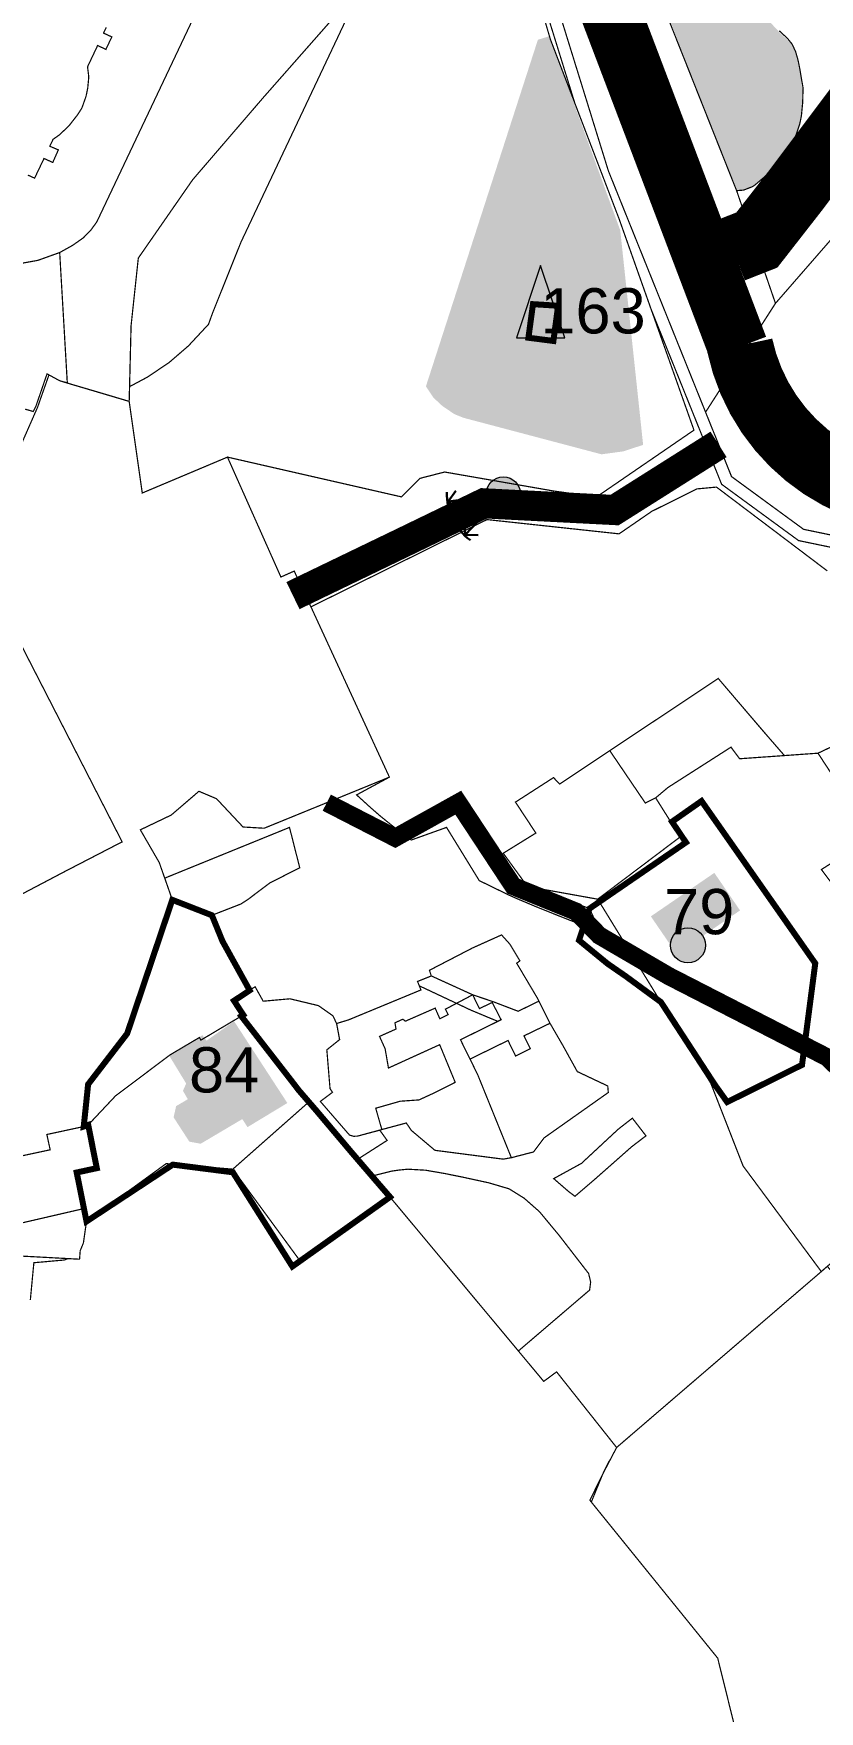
# Model space of a CAD drawing. Header units: millimetres. Extents: x 21689 to 31331, y 37531 to 43751.
# Drawn here: x 25371 to 25501.4, y 41849.1 to 42127.4 of the extents above; entities that cross this region are included whole.
import ezdxf

# ---------------------------------------------------------------- set-up
doc = ezdxf.new("R2010")
doc.units = ezdxf.units.MM
doc.linetypes.add('g5_084', pattern=[0.4, 0.2, -0.2])
for name, color, linetype, lineweight, transparency in [('0.1 ОКН', 1, 'Continuous', 9, 0.4), ('00 Дороги', 252, 'Continuous', 9, 0.2), ('00 ОКН', 1, 'Continuous', 9, 0.4)]:
    doc.layers.add(name, color=color, linetype=linetype, lineweight=lineweight, transparency=transparency)
for name, color, linetype, lineweight in [('0.15 - Видовые раскрытия', 22, 'Continuous', 9), ('00 границы ОКН', 1, 'Continuous', 40), ('00 номер ОКН', 7, 'Continuous', 15), ('00 Разраб границы', 5, 'g5_084', 50), ('CONTUR', 150, 'Continuous', 9)]:
    doc.layers.add(name, color=color, linetype=linetype, lineweight=lineweight)
doc.layers.add('0.16.3 - пешеходные пути', color=40, linetype='boundary')
doc.layers.add('00 Парки и скверы', color=114, linetype='Continuous', lineweight=9, true_color=0x00a945, transparency=0.5)
doc.styles.get("Standard").update_dxf_attribs({"font": 'arial.ttf'})
doc.linetypes.add('474_2', pattern='A,1,-0.5,[222,geobl2.shx,S=0.1,R=0,X=0,Y=0],-0.5,3', length=5)
doc.linetypes.add('boundary', pattern='A,7,-3,[1,bnd.shx,S=1,R=0,X=0,Y=0],-3,3', length=16)

# ---------------------------------------------------------------- blocks, each defined once
blk = doc.blocks.new('участки все')
at = {"layer": 'CONTUR', "const_width": 0.2}
for points in [[(2561.641912950003, 4520.293093489999), (2579.64324071, 4462.236942269999), (2600.07716967, 4411.533622979994), (2612.03342584, 4402.790492649997), (2624.852725230001, 4400.12420649)], [(2624.821653000003, 4398.09466327), (2611.204829550003, 4400.923160829996), (2598.437635570001, 4410.258712029979), (2586.741502020002, 4439.25805138998), (2581.430970050002, 4454.24949674998), (2574.075201240001, 4473.472295149993), (2559.704693500004, 4519.822748089995)], [(2569.512359820001, 4537.952763319998), (2600.923135250003, 4458.951116649994), (2607.367223730002, 4440.272282719997), (2595.770730890003, 4422.219654389999), (2579.64324071, 4462.236942269999), (2561.641912950003, 4520.293093489999)], [(2607.99909926, 4485.463032379993), (2609.36965312, 4484.192037229994), (2610.115553010001, 4483.270608839979), (2610.696896870002, 4482.051697029979), (2611.114603130002, 4480.59528828998), (2611.430648140002, 4479.03043496998), (2611.94383665, 4475.972549409998), (2611.887105050002, 4473.573395499996), (2611.673317720001, 4471.366647919996), (2611.403016050001, 4470.040773819979), (2610.794982210002, 4468.210065669999), (2609.80473787, 4466.235207799981), (2608.995782239999, 4464.99758130998), (2607.88444504, 4463.604582809981), (2605.42656969, 4461.132189649993), (2604.01820825, 4459.933740389998), (2603.543262780001, 4459.611008759995), (2602.074560280002, 4459.043489229997), (2600.923135250003, 4458.95111664998), (2569.512359820001, 4537.952763319998)], [(2496.33675626, 4486.032592469979), (2495.882160650003, 4485.079543139996), (2497.252513480002, 4484.44855689998), (2496.270735850001, 4482.373567890005), (2494.90068916, 4483.024549629997), (2493.22656118, 4479.490146399999), (2493.431100350001, 4477.826998819997), (2493.370703010001, 4477.147916939997), (2493.263273570003, 4476.00955066998), (2493.1006027, 4475.18203315998), (2492.98190259, 4474.613844969979), (2492.720478720003, 4473.86784015), (2492.281592769999, 4472.63454757), (2491.892341049999, 4472.030501169996), (2491.51354629, 4471.456294959978), (2490.73841034, 4470.468152729998), (2490.279327420001, 4469.875175549997), (2490.197661660001, 4469.7664248), (2489.984494430002, 4469.559686379979), (2489.31469336, 4468.919934839999), (2488.82760705, 4468.45738765), (2488.553687970001, 4468.201578869979), (2487.502288530003, 4467.457668579998), (2486.964802660001, 4466.315886419979), (2488.38560351, 4465.714128159998), (2487.453661660002, 4463.628375969994), (2486.003785950001, 4464.290579949978), (2484.443766199998, 4461.024432159996), (2483.311675640001, 4461.54176945)], [(2561.641912950003, 4520.293093489999), (2579.64324071, 4462.236942269999), (2600.07716967, 4411.533622979994), (2612.03342584, 4402.790492649997), (2624.852725230001, 4400.12420649)], [(2624.821653000003, 4398.09466327), (2611.204829550003, 4400.923160829996), (2598.437635570001, 4410.258712029979), (2586.741502020002, 4439.25805138998), (2581.430970050002, 4454.24949674998), (2574.075201240001, 4473.472295149993), (2559.704693500004, 4519.822748089995)], [(2481.224636520001, 4446.71357812998), (2484.995118740001, 4447.395858919997), (2488.604976180003, 4448.690604769981), (2489.864149060002, 4427.081117819979), (2488.599485570001, 4427.430483049982), (2486.50694992, 4428.572530589998), (2484.644081980001, 4423.160998449995), (2484.211318810001, 4422.32761593), (2482.877283280002, 4422.718043619999)], [(2624.8528783, 4400.134204239999), (2612.03342584, 4402.790492649997), (2600.087167420003, 4411.533469919995), (2595.770730890003, 4422.219654389999), (2607.377221480001, 4440.272129649994), (2617.220306900003, 4451.571538389995)], [(2480.735840690002, 4413.480739249979), (2484.93202697, 4423.026588749999), (2486.82427591, 4428.397670669998), (2488.599485570001, 4427.430483049982), (2489.873534550003, 4427.040973739996), (2500.137135110003, 4424.003809919995), (2502.304548330001, 4408.810480599997), (2516.445832450001, 4414.764037029999), (2525.311467470001, 4394.878114909995), (2527.51658788, 4395.864364389999), (2530.295787490002, 4389.931758619997), (2543.31357097, 4361.692189849993), (2522.5336693, 4353.220243069998), (2519.026754130002, 4353.423934819999), (2514.628474310001, 4358.111316169998), (2511.707349650002, 4359.346049609979), (2507.116988910002, 4355.40628877998), (2501.989407470003, 4352.954766879978), (2505.116643900001, 4347.546837769979), (2507.291846520002, 4341.353476509997), (2499.801968660002, 4319.157929999979), (2493.323138780001, 4310.74703709998), (2492.595981040002, 4303.748101979996), (2486.47576967, 4302.431787019996), (2487.026912260001, 4299.893324719982), (2474.405350140001, 4297.186528949998)], [(2479.88636986, 4341.013041799997), (2489.443374090003, 4346.036775889981), (2498.968854260002, 4350.960991389999), (2481.131053610003, 4385.734419589979)], [(2474.85469932, 4286.039541449979), (2492.26646535, 4290.063014539999), (2492.627302840003, 4290.11749081), (2493.05505639, 4288.010921759982), (2492.540516500005, 4284.44876472), (2492.010733000003, 4283.156862969998), (2491.899171450001, 4281.748557319981), (2469.25757831, 4282.965200799997)], [(2481.131053610003, 4385.734419589979), (2498.968854260002, 4350.960991389999), (2489.443374090003, 4346.036775889981), (2479.88636986, 4341.013041799997)], [(2474.405350140001, 4297.186528949998), (2487.026912260001, 4299.893324719982), (2486.47576967, 4302.431787019996), (2492.595981040002, 4303.748101979996), (2493.34010053, 4304.016712429999), (2494.750472280001, 4296.855051119993), (2491.439274840002, 4296.125737009999), (2492.627302840003, 4290.11749081), (2492.26646535, 4290.063014539999), (2474.85469932, 4286.039541449979)], [(2615.95797561, 4395.900344039997), (2603.324119860001, 4405.453855619984), (2597.580479640001, 4409.791830569978), (2594.325853410003, 4409.491655569996), (2586.838747500002, 4405.76624688998), (2581.421635140003, 4402.039146799994), (2559.507643430003, 4404.404668619995), (2530.295787490002, 4389.931758619997), (2543.31357097, 4361.692189849993), (2537.878557250002, 4358.755370349994), (2538.095293450002, 4358.54205014), (2538.401091030002, 4358.267365839995), (2538.96330969, 4357.75875358998), (2540.166504520003, 4356.66032255), (2541.745481180002, 4355.286135769994), (2542.624566630002, 4354.57267044), (2543.009733970001, 4354.256770629996), (2543.375211930001, 4353.961172449999), (2545.58899361, 4352.247263799996), (2546.943991470002, 4351.26650985), (2552.796050950001, 4353.3569365), (2558.221023010003, 4344.533798049996), (2558.221023010003, 4344.533798049996), (2563.174084090003, 4342.117945389982), (2564.654106030001, 4341.465280559997), (2567.664750920001, 4340.199176599999), (2571.36202629, 4338.712558489998), (2575.248646650001, 4337.183041189979), (2577.149040500001, 4338.513959379997), (2576.520462529999, 4339.913595919999), (2566.216058440001, 4343.551387349995), (2565.324936850001, 4344.785041819996), (2562.200553210001, 4349.07291577998), (2567.611848889999, 4352.420102229997), (2564.230383460003, 4357.551920079997), (2570.542652730001, 4361.61531951998), (2571.56619405, 4360.539639219983), (2579.88113065, 4366.082392199998), (2580.96221677, 4366.805847889984), (2597.874628770002, 4378.057029029995), (2603.719818650003, 4371.20747630998), (2605.67493148, 4368.92752266), (2606.461128770003, 4368.025477729999), (2608.858946340002, 4365.268741949999), (2614.425042530001, 4365.663530199999), (2615.442315439999, 4366.137960449981)], [(2606.348710180002, 4181.055447949999), (2597.78728153, 4215.586841009979), (2576.57795726, 4241.77178902), (2578.714685600004, 4246.129118069999), (2581.011990229999, 4250.523989089997), (2571.053916100002, 4263.066560159997), (2568.919747650002, 4261.489218219998), (2543.417374900001, 4292.04993696), (2528.50492404, 4281.448138289983), (2517.32800039, 4296.679397659994), (2506.271967790003, 4297.598669379978), (2493.05505639, 4288.010921759982), (2492.540516500005, 4284.44876472), (2492.010733000003, 4283.156862969998), (2491.899171450001, 4281.748557319981), (2489.980674260002, 4281.847929529998), (2489.387133320001, 4281.617014119998), (2484.320157810002, 4281.164582649995), (2483.735675520002, 4274.99347104998)], [(2606.348710180002, 4181.055447949999), (2597.78728153, 4215.586841009979), (2576.81346451, 4241.478180769997), (2578.714685600004, 4246.129118069999), (2581.011990229999, 4250.523989089997), (2581.011990229999, 4250.523989089997), (2615.99228789, 4280.568741019997), (2616.38469785, 4280.072728779981), (2625.896210620002, 4288.657192099999), (2631.381190420001, 4285.713192209994), (2639.898744329999, 4280.32274245), (2652.492033640003, 4266.159814319995), (2656.393841610003, 4261.050032469997), (2674.319850210002, 4229.425304239994), (2676.26392319, 4220.545460149994), (2676.973118059999, 4210.694512399983), (2676.721220250002, 4205.998325689994)]]:
    blk.add_lwpolyline(points, dxfattribs=at)
for points in [[(2528.854152940003, 4525.685129879995), (2542.569779380003, 4509.714989279979), (2557.144173750003, 4526.322011779979), (2559.704693500004, 4519.822748089995), (2563.411820810001, 4507.8758781), (2563.107449290001, 4507.590535349998), (2539.862620300002, 4494.226288199999), (2538.86508475, 4493.081549590002), (2522.358208740003, 4474.354091059999), (2510.67001554, 4460.762906549978), (2501.651021040001, 4447.77086176), (2500.449205960002, 4436.549153189996), (2500.194478690002, 4426.442955529994), (2500.137135110003, 4424.003809919995), (2496.752593380003, 4425.015636599993), (2489.873534550003, 4427.040973739996), (2488.604976180003, 4448.690604769981), (2490.743173990003, 4449.877880579996), (2492.54251965, 4451.140344909997), (2493.792295020001, 4452.43122339998), (2494.762745560001, 4453.766378759996), (2528.854152940003, 4525.685129879995)], [(2538.855087000003, 4493.081702659998), (2539.862620300002, 4494.226288199999), (2563.107449290001, 4507.590535349998), (2566.832018650002, 4494.823390769997), (2570.02686858, 4484.034375199997), (2581.430970050002, 4454.24949674998), (2593.845080990002, 4419.239107809997), (2577.705555740002, 4408.176097309981), (2570.739829870003, 4409.112750319997), (2552.478335920001, 4412.292361149993), (2548.362114370001, 4411.235369809983), (2545.29518995, 4408.172294759999), (2516.445832450001, 4414.764037029999), (2502.304548330001, 4408.810480599997), (2500.137135110003, 4424.003809919995), (2500.204629500004, 4426.45280021998), (2503.20921578, 4428.056815819997), (2506.786227600001, 4430.472075439996), (2509.968227410002, 4433.213385749978), (2513.292902500002, 4436.782519629981), (2513.982142880002, 4438.691985779995), (2516.36300881, 4444.625591929979), (2518.681592300004, 4450.410150129996), (2538.855087000003, 4493.081702659998)], [(2510.67001554, 4460.762906549978), (2522.358208740003, 4474.354091059999), (2538.855087000003, 4493.081702659998), (2518.681592300004, 4450.410150129996), (2516.36300881, 4444.625591929979), (2513.982142880002, 4438.691985779995), (2513.292902500002, 4436.782519629981), (2509.968227410002, 4433.213385749978), (2506.786227600001, 4430.472075439996), (2503.20921578, 4428.056815819997), (2500.204629500004, 4426.45280021998), (2500.449205960002, 4436.549153189996), (2501.651021040001, 4447.77086176), (2510.67001554, 4460.762906549978)], [(2621.272866030002, 4386.418885559979), (2638.532435420002, 4395.52472981), (2646.352008150003, 4383.734904319979), (2648.99935844, 4380.294342089997), (2646.12372132, 4377.968345879999), (2649.62587552, 4373.534687649997), (2630.056902120003, 4357.28413255998), (2625.223688570001, 4353.158089209995), (2623.014895290002, 4351.93189373998), (2617.7669756, 4360.562318429998), (2614.425042530001, 4365.663530199999), (2615.442315439999, 4366.137960449981), (2619.08981786, 4367.932134909999), (2620.552195950001, 4368.739753819994), (2618.723145020002, 4375.987823819996), (2625.058978150002, 4379.63085769998), (2621.272866030002, 4386.418885559979)], [(2579.88113065, 4366.082392199998), (2580.96221677, 4366.805847889984), (2597.874628770002, 4378.057029029995), (2603.719971720002, 4371.217474059995), (2605.675084540002, 4368.937520409999), (2606.461128770003, 4368.025477729999), (2608.848948590003, 4365.268895009998), (2601.430819460002, 4364.742459639979), (2600.950572740003, 4365.379818069995), (2599.990232370001, 4366.664532689996), (2589.527713699998, 4359.974648099997), (2587.491379570002, 4358.255807609995), (2585.778139220002, 4357.392028679998), (2579.88113065, 4366.082392199998)], [(2562.200553210001, 4349.07291577998), (2567.611848889999, 4352.420102229997), (2564.230383460003, 4357.551920079997), (2570.542652730001, 4361.61531951998), (2571.56619405, 4360.539639219983), (2579.88113065, 4366.082392199998), (2585.778139220002, 4357.392028679998), (2587.491379570002, 4358.255807609995), (2588.43835484, 4356.75129552), (2591.562327580003, 4351.78342165998), (2577.874041360003, 4341.452887609979), (2566.216058440001, 4343.551387349995), (2565.324936850001, 4344.785041819996), (2562.200553210001, 4349.07291577998)], [(2626.562896830001, 4330.897378919995), (2614.989741500005, 4346.374704489979), (2623.219337730003, 4351.568760409995), (2617.7669756, 4360.562318429998), (2614.425042530001, 4365.663530199999), (2601.430819460002, 4364.742459639979), (2600.950572740003, 4365.379818069995), (2599.990232370001, 4366.664532689996), (2589.527713699998, 4359.974648099997), (2587.491379570002, 4358.255807609995), (2588.43835484, 4356.75129552), (2591.562327580003, 4351.78342165998), (2577.874041360003, 4341.452887609979), (2596.646544340001, 4310.90519985), (2601.996975220001, 4297.213158529994), (2614.96904566, 4279.704398279981), (2629.59141238, 4292.260653799996), (2652.597730420002, 4310.948610309998), (2645.836629650003, 4319.372198089978), (2648.337451670002, 4321.383930079995), (2646.9536367, 4323.095131619979), (2641.41174652, 4330.16004143998), (2626.562896830001, 4330.897378919995)], [(2506.036784650002, 4344.942725639994), (2526.735786600002, 4353.355911229999), (2528.433441450001, 4346.66985667), (2523.444451300002, 4344.126212129981), (2519.802402550002, 4341.381944369998), (2518.6813253, 4340.659100759999), (2513.862554380001, 4338.782856489998), (2515.626631899999, 4334.475807709997), (2520.10207591, 4326.337212189981), (2517.525403740001, 4324.59664336998), (2519.059999420002, 4322.283127099995), (2518.73655088, 4322.058076819979), (2518.020128730001, 4321.639040939998), (2512.03559335, 4318.080627669995), (2511.782233490001, 4318.514510679997), (2506.908012210002, 4315.629105319996), (2497.863795339999, 4308.827503019994), (2493.34010053, 4304.016712429999), (2492.595981040002, 4303.748101979996), (2493.323138780001, 4310.74703709998), (2499.801968660002, 4319.157929999979), (2507.291846520002, 4341.353476509997), (2506.036784650002, 4344.942725639994)], [(2560.59322192, 4324.427289719999), (2557.131147470002, 4325.600303909996), (2550.268926190002, 4328.725391679996), (2549.953235280002, 4329.660233689995), (2557.07980983, 4333.351163469997), (2561.923167600002, 4335.527034009981), (2563.309584899998, 4333.985793829998), (2564.967416310003, 4331.230386899995), (2564.431412950002, 4330.838589209998), (2567.814151869999, 4325.136746709999), (2568.124743050001, 4324.521985849998), (2567.752530310001, 4324.377682929982), (2564.679338280003, 4322.864718009994), (2560.59322192, 4324.427289719999)], [(2517.525403740001, 4324.59664336998), (2520.10207591, 4326.337212189981), (2521.031206010001, 4326.932993269998), (2522.374466790003, 4324.532405439997), (2526.810665090001, 4324.93449277), (2531.53337497, 4323.802179039979), (2533.93757333, 4322.115355559981), (2534.548145750003, 4320.845995799994), (2535.047156510002, 4318.168330569998), (2532.931146390001, 4316.470709629997), (2533.462432210003, 4310.022514239979), (2533.873307099999, 4309.426218219981), (2531.850184970001, 4307.91717696), (2536.694739210001, 4302.332955559999), (2537.381675910001, 4302.13243693998), (2538.022144300001, 4302.162631939995), (2538.795338579999, 4302.370796659998), (2541.717235560002, 4303.146071069997), (2542.931242270003, 4301.44746897), (2538.03319944, 4298.312425949982), (2518.73655088, 4322.058076819979), (2519.059999420002, 4322.283127099995), (2517.525403740001, 4324.59664336998)], [(2534.55799044, 4320.835844989996), (2536.52719284, 4321.435702989998), (2548.543336260002, 4326.40178771998), (2548.264115890001, 4327.106069179993), (2548.442544780002, 4327.003336529997), (2554.449398300003, 4324.181347009995), (2552.60450342, 4323.209582419979), (2553.050624310003, 4322.302743849999), (2551.680215650002, 4321.623717829999), (2550.907181570001, 4323.385569439997), (2545.96399928, 4321.221227069997), (2545.53899397, 4321.547736849999), (2544.239947120001, 4320.957619139997), (2544.403988080001, 4319.915097799996), (2541.675311350002, 4318.696861169999), (2542.603870670002, 4316.642625709981), (2543.155061740003, 4313.454156809981), (2551.65438951, 4317.324072339994), (2554.22889015, 4311.084598469999), (2550.943296270001, 4309.41488367998), (2548.224158180001, 4308.166500669998), (2545.090729150001, 4307.944470049995), (2541.042961450003, 4306.786428629996), (2542.058842820003, 4303.25084221), (2538.022144300001, 4302.162631939995), (2537.381675910001, 4302.13243693998), (2536.694739210001, 4302.332955559999), (2531.850184970001, 4307.91717696), (2533.873307099999, 4309.426218219981), (2533.462432210003, 4310.022514239979), (2532.931146390001, 4316.470709629997), (2535.057154260001, 4318.168177499996), (2534.55799044, 4320.835844989996)], [(2548.442544780002, 4327.003336529997), (2548.264115890001, 4327.106069179993), (2547.98489552, 4327.810350649997), (2550.268926190002, 4328.725391679996), (2557.131147470002, 4325.600303909996), (2554.449398300003, 4324.181347009995), (2548.442544780002, 4327.003336529997)], [(2542.058842820003, 4303.25084221), (2541.042961450003, 4306.786428629996), (2545.090729150001, 4307.944470049995), (2548.224158180001, 4308.166500669998), (2550.943296270001, 4309.41488367998), (2554.22889015, 4311.084598469999), (2551.65438951, 4317.324072339994), (2543.155061740003, 4313.454156809981), (2542.603870670002, 4316.642625709981), (2541.675311350002, 4318.696861169999), (2544.403988080001, 4319.915097799996), (2544.239947120001, 4320.957619139997), (2545.53899397, 4321.547736849999), (2545.96399928, 4321.221227069997), (2550.907181570001, 4323.385569439997), (2551.680215650002, 4321.623717829999), (2553.050624310003, 4322.302743849999), (2552.60450342, 4323.209582419979), (2554.449398300003, 4324.181347009995), (2556.762649730001, 4323.085921599981), (2560.061545830002, 4321.70540365998), (2561.31376243, 4321.196227869979), (2555.106932580002, 4318.141223029997), (2556.687892030001, 4314.936988729998), (2557.958413370001, 4312.357513079979), (2563.547566280002, 4298.581814869998), (2562.193890210001, 4298.342536789991), (2550.866187220003, 4299.805972809983), (2546.95666982, 4303.105857219984), (2546.115536810001, 4304.33874634), (2542.058842820003, 4303.25084221)], [(2561.31376243, 4321.196227869979), (2560.061545830002, 4321.70540365998), (2556.762649730001, 4323.085921599981), (2554.449398300003, 4324.181347009995), (2557.131147470002, 4325.600303909996), (2558.24614354, 4323.31321203), (2560.371587690003, 4324.320681839999), (2561.847929020002, 4321.468052559998), (2561.31376243, 4321.196227869979)], [(2557.131147470002, 4325.600303909996), (2560.59322192, 4324.427289719999), (2564.679338280003, 4322.864718009994), (2567.752530310001, 4324.377682929982), (2568.124743050001, 4324.521985849998), (2569.958909160003, 4320.873870939998), (2565.646963020001, 4318.789865439998), (2566.69442385, 4316.66380908998), (2564.245837390001, 4315.451284489994), (2562.995158540001, 4318.020456239995), (2556.687892030001, 4314.936988729998), (2555.106932580002, 4318.141223029997), (2561.847929020002, 4321.468052559998), (2560.371587690003, 4324.320681839999), (2558.24614354, 4323.31321203), (2557.131147470002, 4325.600303909996)], [(2493.05505639, 4288.010921759982), (2506.271967790003, 4297.598669379978), (2517.32800039, 4296.679397659994), (2529.948775290002, 4307.826285869996), (2528.297775660001, 4309.721580109996), (2527.1994562, 4311.138408479979), (2518.73655088, 4322.058076819979), (2518.020128730001, 4321.639040939998), (2512.03559335, 4318.080627669995), (2511.782233490001, 4318.514510679997), (2506.908012210002, 4315.629105319996), (2497.863795339999, 4308.827503019994), (2493.34010053, 4304.016712429999), (2494.750472280001, 4296.855051119993), (2491.439274840002, 4296.125737009999), (2493.05505639, 4288.010921759982)], [(2557.958413370001, 4312.357513079979), (2556.687892030001, 4314.936988729998), (2562.995158540001, 4318.020456239995), (2564.245837390001, 4315.451284489994), (2566.69442385, 4316.66380908998), (2565.646963020001, 4318.789865439998), (2569.958909160003, 4320.873870939998), (2572.11208495, 4317.160871539999), (2574.486331390002, 4312.86448217), (2579.539829140002, 4310.477092629997), (2579.633273610002, 4309.395651829997), (2568.977938620003, 4301.868709379996), (2567.579317850003, 4300.00010395998), (2567.222202610003, 4299.535566839994), (2563.547566280002, 4298.581814869998), (2557.958413370001, 4312.357513079979)], [(2517.32800039, 4296.679397659994), (2528.50492404, 4281.448138289983), (2543.417374900001, 4292.04993696), (2540.872192200001, 4294.978930459984), (2537.119327010001, 4299.366426989997), (2531.26566773, 4306.31611036), (2529.948775290002, 4307.826285869996), (2517.32800039, 4296.679397659994)], [(2570.574545210002, 4295.114202139979), (2573.061529260002, 4292.956107129998), (2574.099660390003, 4292.180206489996), (2577.31180498, 4294.931055989997), (2583.505533629999, 4300.396284309994), (2585.883321680001, 4302.209898489993), (2583.628074110002, 4305.134452919999), (2582.261846960002, 4304.075359289992), (2581.249673779999, 4303.280847739996), (2575.183313760001, 4297.64366786), (2570.574545210002, 4295.114202139979)], [(2564.716934820001, 4266.533608799996), (2543.417374900001, 4292.04993696), (2540.872192200001, 4294.978930459984), (2540.499012370001, 4295.424647919979), (2540.471008930003, 4295.555077879995), (2543.693297630002, 4296.355753719981), (2544.926082370003, 4296.536882069981), (2546.378205389999, 4296.67465203), (2549.295712170002, 4296.509984739997), (2552.427506160002, 4295.97203326998), (2555.478093600003, 4295.35532428998), (2559.793803600002, 4294.419243839999), (2563.17849816, 4293.417416199998), (2565.664821329999, 4291.869337069984), (2568.200722760001, 4289.640492489998), (2571.450896370003, 4285.730696869999), (2576.37349133, 4279.365274169999), (2576.701983930001, 4277.960231849997), (2576.531660410001, 4276.632826889982), (2564.716934820001, 4266.533608799996)], [(2576.57795726, 4241.77178902), (2578.714685600004, 4246.129118069999), (2576.81346451, 4241.478180769997), (2576.57795726, 4241.77178902)]]:
    blk.add_lwpolyline(points, close=True, dxfattribs=at)
blk = doc.blocks.new('стрелка вид улицы')
at = {"layer": '0.15 - Видовые раскрытия', "linetype": '474_2'}
h = blk.add_hatch(color=256, dxfattribs=at)
h.dxf.hatch_style = 1
h.paths.add_polyline_path([(-23.3598505857517, -2.990916374132211), (-23.3598505857517, 2.990916374132211), (-26.53637324067677, 0)])
at = {"layer": '0.15 - Видовые раскрытия', "const_width": 0.2}
blk.add_lwpolyline([(-23.3598505857517, -2.990916374132211), (-23.3598505857517, 2.990916374132211), (-26.53637324067677, 0), (-23.3598505857517, -2.990916374132211)], dxfattribs=at)
at = {"layer": '0.15 - Видовые раскрытия', "linetype": '474_2', "const_width": 1}
blk.add_lwpolyline([(-23.3598505857517, 0), (0, 0)], dxfattribs=at)

msp = doc.modelspace()

# ---------------------------------------------------------------- hatches: boundary and pattern name
at = {"layer": '0.1 ОКН', "transparency": 33554585}
h = msp.add_hatch(color=1, dxfattribs=at)
h.dxf.hatch_style = 1
h.paths.add_polyline_path([(25455.13975430889, 42088.88806654799), (25451.1397543089, 42076.88806654799), (25459.13975430889, 42076.88806654799)])
at = {"layer": '0.15 - Видовые раскрытия', "transparency": 33554687}
h = msp.add_hatch(color=256, dxfattribs=at)
h.dxf.hatch_style = 1
h.paths.add_polyline_path([(25446.14652838706, 42050.650877335, 1), (25451.79751011726, 42051.34831918404, 1)])
at = {"layer": '00 ОКН', "transparency": 33554585}
h = msp.add_hatch(color=1, dxfattribs=at)
h.dxf.hatch_style = 1
h.paths.add_polyline_path([(25455.13975430889, 42088.88806654799), (25451.1397543089, 42076.88806654799), (25459.13975430889, 42076.88806654799)])
h = msp.add_hatch(color=1, dxfattribs=at)
h.dxf.hatch_style = 1
h.paths.add_polyline_path([(25473.43928269148, 41980.96130290408), (25477.70354524094, 41974.73520503852), (25488.23619336672, 41981.94902947867), (25483.97193081713, 41988.17512734419)])
at = {"layer": '00 ОКН', "transparency": 33554687}
h = msp.add_hatch(color=2, dxfattribs=at)
h.dxf.hatch_style = 1
edge = h.paths.add_edge_path()
edge.add_arc((25479.58333523698, 41976.1789704205), 2.906288479469367, 0, 360)
at = {"layer": '00 ОКН', "transparency": 33554585}
h = msp.add_hatch(color=1, dxfattribs=at)
h.dxf.hatch_style = 1
h.paths.add_polyline_path([(25399.7092320172, 41960.34735795286), (25399.03834775237, 41961.25597738781), (25393.54456379731, 41957.82847145509), (25396.3398269183, 41953.23879728111), (25395.80005881679, 41952.04195192403), (25396.60967682436, 41950.63300013468), (25394.67143047313, 41949.49906765768), (25394.25097775986, 41947.63405233893), (25396.86701690929, 41943.60012131633), (25398.74789820886, 41943.25794182104), (25405.65292755707, 41947.34302761722), (25406.51879522322, 41946.01316248413), (25413.12536834651, 41950.00583189821), (25404.29215763543, 41963.56334371287)])
at = {"layer": '00 Парки и скверы'}
h = msp.add_hatch(color=256, dxfattribs=at)
h.dxf.hatch_style = 1
edge = h.paths.add_edge_path()
edge.add_line((25504.78207786692, 42292.14915101558), (25478.62535605052, 42259.21127458741))
edge.add_line((25478.62535605052, 42259.21127458741), (25478.3593393131, 42259.41297249509))
edge.add_line((25478.3593393131, 42259.41297249509), (25462.36235851006, 42236.80734367466))
edge.add_line((25462.36235851006, 42236.80734367466), (25460.18169901713, 42232.90921625595))
edge.add_line((25460.18169901713, 42232.90921625595), (25457.69636724475, 42227.50546751872))
edge.add_line((25457.69636724475, 42227.50546751872), (25455.61878322298, 42221.43663133474))
edge.add_line((25455.61878322298, 42221.43663133474), (25452.72433231528, 42209.88612068141))
edge.add_line((25452.72433231528, 42209.88612068141), (25451.98081856401, 42205.7528340763))
edge.add_line((25451.98081856401, 42205.7528340763), (25451.38452136469, 42201.65554370546))
edge.add_arc((25472.72670298343, 42198.85801256207), 21.52475079404377, 172.5322505755118, 189.2066856193439)
edge.add_line((25451.47924258638, 42195.41413053425), (25452.14031379285, 42191.61033012115))
edge.add_line((25452.14031379285, 42191.61033012115), (25453.24418279123, 42187.80652970806))
edge.add_line((25453.24418279123, 42187.80652970806), (25457.23427438916, 42178.97062762835))
edge.add_line((25457.23427438916, 42178.97062762835), (25487.64415584759, 42101.32063526817))
edge.add_line((25487.64415584759, 42101.32063526817), (25489.55886401778, 42101.5808725063))
edge.add_line((25489.55886401778, 42101.5808725063), (25492.09200289835, 42103.365363508))
edge.add_line((25492.09200289835, 42103.365363508), (25494.73501201755, 42105.869118107))
edge.add_line((25494.73501201755, 42105.869118107), (25496.63514523882, 42108.69105429553))
edge.add_line((25496.63514523882, 42108.69105429553), (25497.96765276862, 42111.61854968893))
edge.add_line((25497.96765276862, 42111.61854968893), (25498.51394226571, 42114.2755609823))
edge.add_line((25498.51394226571, 42114.2755609823), (25498.62795855108, 42117.07449131312))
edge.add_line((25498.62795855108, 42117.07449131312), (25498.30361012529, 42120.93833503157))
edge.add_line((25498.30361012529, 42120.93833503157), (25497.61960809107, 42123.91023900232))
edge.add_line((25497.61960809107, 42123.91023900232), (25496.87625380313, 42125.58340280751))
edge.add_arc((25525.55802089068, 42157.65457818244), 43.02562089260864, 181.3829659274207, 228.1932228216529, ccw=False)
edge.add_line((25482.54493296118, 42156.61615632066), (25477.17258127257, 42187.6489098338))
edge.add_line((25477.17258127257, 42187.6489098338), (25476.95536031603, 42190.11361066718))
edge.add_line((25476.95536031603, 42190.11361066718), (25477.16036638103, 42195.55343827464))
edge.add_line((25477.16036638103, 42195.55343827464), (25477.79764565774, 42198.96265186822))
edge.add_line((25477.79764565774, 42198.96265186822), (25478.69284093439, 42201.94653805651))
edge.add_line((25478.69284093439, 42201.94653805651), (25481.08574933791, 42205.85004370533))
edge.add_line((25481.08574933791, 42205.85004370533), (25499.57295087598, 42231.920362917))
edge.add_line((25499.57295087598, 42231.920362917), (25518.80363248876, 42258.34990597644))
edge.add_arc((25502.77952981643, 42267.12030988948), 18.26723436241787, 331.3069771614573, 354.6111371994657)
edge.add_line((25520.96602736233, 42265.40474634815), (25520.95118760743, 42266.79970744775))
edge.add_line((25520.95118760743, 42266.79970744775), (25520.65706794436, 42268.42806649138))
edge.add_line((25520.65706794436, 42268.42806649138), (25512.53362197447, 42290.97235432471))
edge.add_line((25512.53362197447, 42290.97235432471), (25511.66428344354, 42292.3416853412))
edge.add_line((25511.66428344354, 42292.3416853412), (25509.92560638162, 42293.73734215426))
edge.add_line((25509.92560638162, 42293.73734215426), (25508.55574717245, 42294.39565403747))
edge.add_line((25508.55574717245, 42294.39565403747), (25507.396641022, 42294.68532128445))
edge.add_line((25507.396641022, 42294.68532128445), (25504.78207786692, 42292.14915101558))
h = msp.add_hatch(color=256, dxfattribs=at)
h.dxf.hatch_style = 1
edge = h.paths.add_edge_path()
edge.add_line((25503.44173930219, 42292.99515505897), (25478.62535605052, 42259.21127458741))
edge.add_line((25478.62535605052, 42259.21127458741), (25478.3593393131, 42259.41297249509))
edge.add_line((25478.3593393131, 42259.41297249509), (25462.36235851006, 42236.80734367466))
edge.add_line((25462.36235851006, 42236.80734367466), (25460.18169901713, 42232.90921625595))
edge.add_line((25460.18169901713, 42232.90921625595), (25457.69636724475, 42227.50546751872))
edge.add_line((25457.69636724475, 42227.50546751872), (25455.61878322298, 42221.43663133474))
edge.add_line((25455.61878322298, 42221.43663133474), (25452.72433231528, 42209.88612068141))
edge.add_line((25452.72433231528, 42209.88612068141), (25451.98081856401, 42205.7528340763))
edge.add_line((25451.98081856401, 42205.7528340763), (25451.38452136469, 42201.65554370546))
edge.add_arc((25472.72670298343, 42198.85801256207), 21.52475079404377, 172.5322505755118, 189.2066856193439)
edge.add_line((25451.47924258638, 42195.41413053425), (25452.14031379285, 42191.61033012115))
edge.add_line((25452.14031379285, 42191.61033012115), (25453.24418279123, 42187.80652970806))
edge.add_line((25453.24418279123, 42187.80652970806), (25457.23427438916, 42178.97062762835))
edge.add_line((25457.23427438916, 42178.97062762835), (25487.64415584759, 42101.32063526817))
edge.add_line((25487.64415584759, 42101.32063526817), (25489.55886401778, 42101.5808725063))
edge.add_line((25489.55886401778, 42101.5808725063), (25492.09200289835, 42103.365363508))
edge.add_line((25492.09200289835, 42103.365363508), (25494.73501201755, 42105.869118107))
edge.add_line((25494.73501201755, 42105.869118107), (25496.63514523882, 42108.69105429553))
edge.add_line((25496.63514523882, 42108.69105429553), (25497.96765276862, 42111.61854968893))
edge.add_line((25497.96765276862, 42111.61854968893), (25498.51394226571, 42114.2755609823))
edge.add_line((25498.51394226571, 42114.2755609823), (25498.62795855108, 42117.07449131312))
edge.add_line((25498.62795855108, 42117.07449131312), (25498.30361012529, 42120.93833503157))
edge.add_line((25498.30361012529, 42120.93833503157), (25497.61960809107, 42123.91023900232))
edge.add_line((25497.61960809107, 42123.91023900232), (25496.87625380313, 42125.58340280751))
edge.add_arc((25525.55802089068, 42157.65457818244), 43.02562089260621, 181.3829659274208, 228.1932228216565, ccw=False)
edge.add_line((25482.54493296118, 42156.61615632066), (25477.17258127257, 42187.6489098338))
edge.add_line((25477.17258127257, 42187.6489098338), (25476.95536031603, 42190.11361066718))
edge.add_line((25476.95536031603, 42190.11361066718), (25477.16036638103, 42195.55343827464))
edge.add_line((25477.16036638103, 42195.55343827464), (25477.79764565774, 42198.96265186822))
edge.add_line((25477.79764565774, 42198.96265186822), (25478.69284093439, 42201.94653805651))
edge.add_line((25478.69284093439, 42201.94653805651), (25481.08574933791, 42205.85004370533))
edge.add_line((25481.08574933791, 42205.85004370533), (25499.57295087598, 42231.920362917))
edge.add_line((25499.57295087598, 42231.920362917), (25518.80363248876, 42258.34990597644))
edge.add_arc((25502.77952981643, 42267.12030988948), 18.26723436241787, 331.3069771614573, 354.6111371994657)
edge.add_line((25520.96602736233, 42265.40474634815), (25520.95118760743, 42266.79970744775))
edge.add_line((25520.95118760743, 42266.79970744775), (25520.65706794436, 42268.42806649138))
edge.add_line((25520.65706794436, 42268.42806649138), (25512.53362197447, 42290.97235432471))
edge.add_line((25512.53362197447, 42290.97235432471), (25511.66428344354, 42292.3416853412))
edge.add_line((25511.66428344354, 42292.3416853412), (25509.92560638162, 42293.73734215426))
edge.add_line((25509.92560638162, 42293.73734215426), (25508.55574717245, 42294.39565403747))
edge.add_line((25508.55574717245, 42294.39565403747), (25507.396641022, 42294.68532128445))
edge.add_line((25507.396641022, 42294.68532128445), (25503.44173930219, 42292.99515505897))
h = msp.add_hatch(color=256, dxfattribs=at)
h.dxf.hatch_style = 1
h.paths.add_polyline_path([(25454.69570275664, 42126.33759352393), (25436.11676515086, 42068.8571055803), (25437.34723334259, 42066.99785302532), (25438.8910175068, 42065.56054455216), (25440.84813070135, 42064.24979165787), (25442.36133017542, 42063.63888706872), (25465.25873172726, 42057.58671860094), (25468.87489554085, 42058.07541257489), (25472.15717506948, 42059.15108729976), (25468.36156337875, 42094.73450472912), (25456.61497950324, 42126.92503086072)])

# ---------------------------------------------------------------- linework, layer by layer
at = {"layer": '0.1 ОКН', "color": 1}
msp.add_lwpolyline([(25455.13975430889, 42088.88806654799), (25451.1397543089, 42076.88806654799), (25459.13975430889, 42076.88806654799)], close=True, dxfattribs=at)
at = {"layer": '0.15 - Видовые раскрытия', "lineweight": 30}
for p, q in [((25439.83122212021, 42049.76070565348), (25441.06749411154, 42051.50747984419)), ((25439.83122212021, 42049.76070565348), (25446.18500269493, 42050.60610330082)), ((25439.83122212021, 42049.76070565348), (25441.48122859192, 42048.39796314182)), ((25442.64386113659, 42044.21295021556), (25447.03145777263, 42048.88566040704)), ((25442.64386113659, 42044.21295021556), (25442.49701590888, 42046.34790337405)), ((25442.64386113659, 42044.21295021556), (25444.78382298615, 42044.20062981577))]:
    msp.add_line(p, q, dxfattribs=at)
at = {"layer": '0.15 - Видовые раскрытия'}
msp.add_circle((25448.97201925216, 42050.99959825952), 2.846929031779744, dxfattribs=at)
at = {"layer": '0.15 - Видовые раскрытия', "lineweight": 30}
msp.add_arc((25448.99884704708, 42050.9707451956), 9.403027273540305, 177.8977263078229, 234.1349188026371, dxfattribs=at)
at = {"layer": '0.16.3 - пешеходные пути', "color": 40, "ltscale": 0.6, "true_color": 0xf8d731, "transparency": 33554687, "flags": 128}
for points, const_width in [([(25484.674574555, 42059.235291065), (25467.42833122687, 42048.34653779386), (25445.74728314492, 42049.45844742331), (25432.96618883507, 42043.27458704135), (25414.05696283081, 42034.15303001846)], 5), ([(25523.79330418512, 41937.41099116012), (25502.67634245502, 41957.59161445715), (25476.39443413407, 41971.07153733494), (25464.87239612811, 41977.79869081659), (25461.03124431853, 41981.74657903671), (25450.60884395095, 41985.97102780195), (25441.48176582292, 41999.81721162346), (25431.01751051127, 41993.99587859373), (25419.669245535, 41999.81494537)], 3)]:
    msp.add_lwpolyline(points, dxfattribs=dict(at, const_width=const_width))
at = {"layer": '00 границы ОКН', "const_width": 1, "flags": 128}
msp.add_lwpolyline([(25453.88024646, 42082.48748853), (25458.05624517, 42082.22355182), (25457.26685888, 42076.38558198), (25453.1249862, 42076.91899872), (25453.88024646, 42082.48748853)], close=True, dxfattribs=at)
msp.add_lwpolyline([(25453.88024646, 42082.48748853), (25458.05624517, 42082.22355182), (25457.26685888, 42076.38558198), (25453.1249862, 42076.91899872), (25453.88024646, 42082.48748853)], close=True, dxfattribs=at)
at = {"layer": '00 границы ОКН', "const_width": 1}
for points in [[(25486.10469351, 41950.16289213), (25483.99987151, 41953.1151438), (25475.10855357, 41966.75139471), (25469.30370122, 41971.01030498999), (25466.26576967, 41973.1068344), (25461.52516634, 41976.98944803), (25463.27591449, 41982.26269449), (25479.26394091, 41993.22802629), (25476.94636268, 41996.65353994), (25481.84899725, 42000.08851425), (25500.71705112, 41973.16939807), (25498.51926995, 41956.33288783), (25486.10469351, 41950.16289213)], [(25413.95658423, 41922.89718887), (25404.08564382, 41938.51845799), (25394.11503184, 41939.79111578999), (25379.80066357, 41930.37017146), (25378.17488426, 41938.48513976), (25381.50592415, 41939.20414998999), (25380.08570771, 41946.37596211999), (25379.34174127, 41946.11734943), (25380.06874595, 41953.10628678999), (25386.5477289, 41961.52717744999), (25394.03730062, 41983.70272835), (25400.60816155, 41981.14210607999), (25402.37208601, 41976.82505955), (25406.87752328, 41968.68600483999), (25404.27116408, 41966.96589072), (25405.81545138, 41964.63222588), (25405.48215805, 41964.41732641), (25413.95521429, 41953.50750276999), (25415.04353599, 41952.09082746), (25416.69438256, 41950.18553546), (25418.01112194, 41948.6653621), (25423.86493428, 41941.72567649), (25427.17601294, 41937.87494862), (25427.62795028, 41937.34802464), (25430.16313524, 41934.4191842), (25413.95658423, 41922.89718887)]]:
    msp.add_lwpolyline(points, close=True, dxfattribs=at)
at = {"layer": '00 Дороги', "lineweight": 9}
for points in [[(25838.30308746263, 42526.50347488724, 10, 10, 0), (25730.32053785026, 42554.45557647776, 10, 10, 0.208174647935518), (25711.51990410022, 42547.85196016842, 10, 10, 0), (25658.08381552657, 42488.68309890209, 10, 10, 0), (25537.15382960078, 42355.44255014382, 10, 10, 0), (25506.86905847245, 42311.29963082415, 10, 10, 0), (25473.47191023722, 42264.8250505013, 10, 10, 0), (25461.3920632499, 42248.91647470792, 10, 10, 0), (25449.88340803683, 42229.81795003574, 10, 10, 0), (25445.43812564953, 42221.65426731487, 10, 10, 0), (25443.57739751881, 42213.08623171203, 10, 10, 0), (25443.74878818297, 42201.28953894795, 10, 10, 0), (25448.61456595853, 42181.71114350119, 10, 10, 0), (25461.66862015832, 42144.29080599058, 10, 10, 0), (25487.88634650771, 42075.30288218291, 0, 0, 0)], [(25727.63985227283, 42554.50647314889, 10, 10, 0.180300040820773), (25711.51990410022, 42547.85196016842, 10, 10, 0), (25658.08381552657, 42488.68309890209, 10, 10, 0), (25537.15382960078, 42355.44255014382, 10, 10, 0), (25506.86905847245, 42311.29963082415, 10, 10, 0), (25473.47191023722, 42264.8250505013, 10, 10, 0), (25461.3920632499, 42248.91647470792, 10, 10, 0), (25449.88340803683, 42229.81795003574, 10, 10, 0), (25445.43812564953, 42221.65426731487, 10, 10, 0), (25443.57739751881, 42213.08623171203, 10, 10, 0), (25443.74878818297, 42201.28953894795, 10, 10, 0), (25448.61456595853, 42181.71114350119, 10, 10, 0), (25461.66862015832, 42144.29080599058, 10, 10, 0), (25487.88634650771, 42075.30288218291, 0, 0, 0)]]:
    msp.add_lwpolyline(points, format="xyseb", dxfattribs=at)
at = {"layer": '00 Дороги', "lineweight": 9, "const_width": 11}
msp.add_lwpolyline([(25842.37541331579, 42520.30264687586), (25818.39859522239, 42416.68646492265), (25811.01891329617, 42406.89077442418), (25728.72461405129, 42338.78650642362), (25674.46971885895, 42300.5042426342), (25641.71354573336, 42278.13885517999), (25597.50059392303, 42240.8726096023), (25521.84263172085, 42133.91616054932), (25497.47475148052, 42101.38539081325), (25491.02867722548, 42093.12326316769), (25487.02733107088, 42091.54646699218)], dxfattribs=at)
msp.add_lwpolyline([(25842.37541331579, 42520.30264687586), (25818.39859522239, 42416.68646492265), (25811.01891329617, 42406.89077442418), (25728.72461405129, 42338.78650642362), (25674.46971885895, 42300.5042426342), (25641.71354573336, 42278.13885517999), (25597.50059392303, 42240.8726096023), (25521.84263172085, 42133.91616054932), (25497.47475148052, 42101.38539081325), (25491.02867722548, 42093.12326316769), (25487.02733107088, 42091.54646699218)], dxfattribs=at)
for points in [[(25488.19649504374, 42075.63394709066, 0.4365258219936771), (25528.61335738481, 42051.54477442824), (25579.66207423469, 42066.8195183994), (25838.95095882707, 42001.21045634428)], [(25488.19649504374, 42075.63394709066, 0.4365258219936771), (25528.61335738481, 42051.54477442824), (25579.66207423469, 42066.8195183994), (25840.88298616775, 42000.58737830883)]]:
    msp.add_lwpolyline(points, format="xyb", dxfattribs=at)
at = {"layer": '00 ОКН', "color": 1}
msp.add_lwpolyline([(25455.13975430889, 42088.88806654799), (25451.1397543089, 42076.88806654799), (25459.13975430889, 42076.88806654799)], close=True, dxfattribs=at)
at = {"layer": '00 ОКН', "color": 7, "transparency": 33554687}
msp.add_circle((25479.58333523698, 41976.1789704205), 2.906288479469367, dxfattribs=at)
at = {"layer": '00 Разраб границы', "ltscale": 5, "const_width": 1}
msp.add_lwpolyline([(25486.10469351, 41950.16289213), (25483.99987151, 41953.1151438), (25475.10855357, 41966.75139471), (25469.30370122, 41971.01030498999), (25466.26576967, 41973.1068344), (25461.52516634, 41976.98944803), (25463.27591449, 41982.26269449), (25479.26394091, 41993.22802629), (25476.94636268, 41996.65353994), (25481.84899725, 42000.08851425), (25500.71705112, 41973.16939807), (25498.51926995, 41956.33288783), (25486.10469351, 41950.16289213)], close=True, dxfattribs=at)
msp.add_lwpolyline([(25486.10469351, 41950.16289213), (25483.99987151, 41953.1151438), (25475.10855357, 41966.75139471), (25469.30370122, 41971.01030498999), (25466.26576967, 41973.1068344), (25461.52516634, 41976.98944803), (25463.27591449, 41982.26269449), (25479.26394091, 41993.22802629), (25476.94636268, 41996.65353994), (25481.84899725, 42000.08851425), (25500.71705112, 41973.16939807), (25498.51926995, 41956.33288783), (25486.10469351, 41950.16289213)], close=True, dxfattribs=at)

# ---------------------------------------------------------------- block references
at = {"layer": '0.15 - Видовые раскрытия', "rotation": 291.394657191217}
msp.add_blockref('стрелка вид улицы', (25470.45624033015, 42123.45151802995), dxfattribs=at)
at = {"layer": 'CONTUR'}
msp.add_blockref('участки все', (22886.7456254, 37642.35872891001), dxfattribs=at)

# ---------------------------------------------------------------- texts
at = {"layer": '00 номер ОКН', "color": 4, "char_height": 7.5, "attachment_point": 1}
for s, width, insert in [('{\\C7;163}', 4.791504829976474, (25455.10696321669, 42085.13409012873)), ('{\\C7;163}', 4.791504829976474, (25455.10696321669, 42085.13409012873)), ('{\\C7;79}', 10, (25475.63227332628, 41985.50207047695)), ('{\\C7;84}', 10, (25396.80929286499, 41959.26814297167))]:
    msp.add_mtext_dynamic_manual_height_columns(s, width=width, gutter_width=12.5, heights=[0], dxfattribs=dict(at, insert=insert))

doc.saveas('drawing.dxf')
